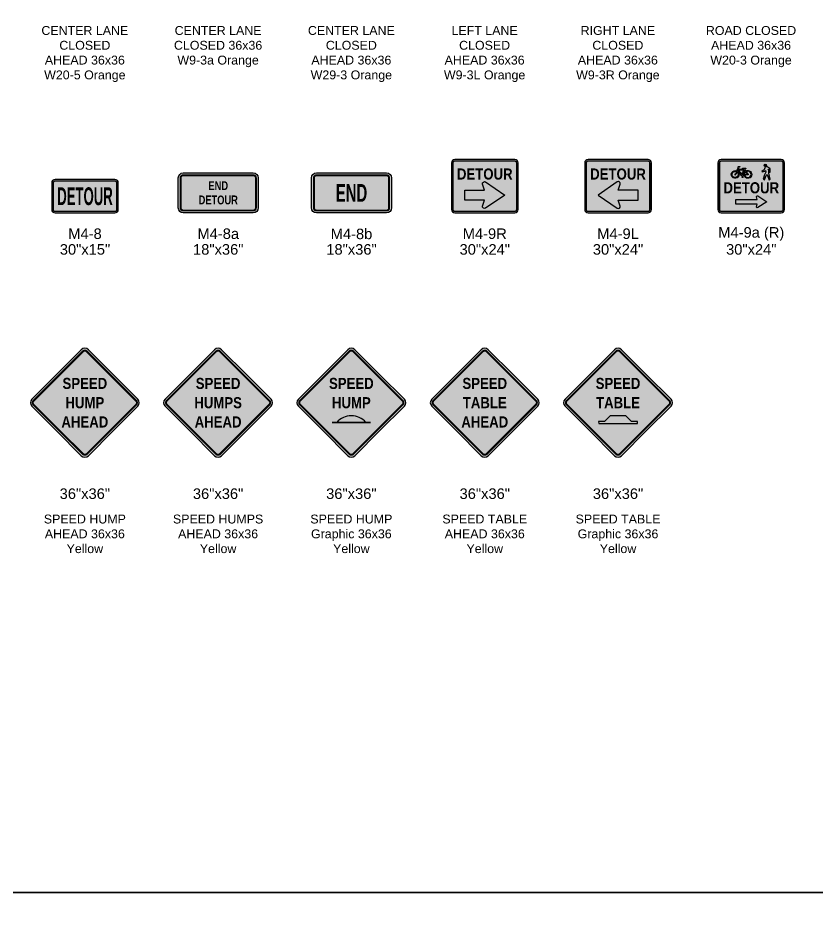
# Model space of a CAD drawing. Header units: inches. Extents: x -32 to 2634, y 197 to 1831.
# Drawn here: x 269.9 to 629.9, y 997.6 to 1407.7 of the extents above; entities that cross this region are included whole.
import ezdxf
from ezdxf.enums import TextEntityAlignment as Align

# ---------------------------------------------------------------- set-up
doc = ezdxf.new("R2010")
doc.units = ezdxf.units.IN
doc.header["$MEASUREMENT"] = 0
doc.layers.add('0 @ 1', color=7, linetype='Continuous')
doc.layers.add('NO SHOW', color=252, linetype='Continuous', plot=False)
doc.styles.add('ARIAL', font='arial.ttf')
doc.styles.add('ARIAL BOLD', font='arialbd.ttf')
doc.styles.get("Standard").update_dxf_attribs({"font": 'arial.ttf'})

# ---------------------------------------------------------------- blocks, each defined once
blk = doc.blocks.new('END DETOUR Rectangle Orange')
h = blk.add_hatch(color=30)
edge = h.paths.add_edge_path()
edge.add_line((18, 2.25), (18, 15.75))
edge.add_arc((15.75, 15.75000000000011), 2.25, 359.9999999999971, 450)
edge.add_line((15.75, 18.00000000000011), (-15.75, 18))
edge.add_arc((-15.75000000000023, 15.75000000000011), 2.249999999999886, 89.99999999999422, 180.0000000000029)
edge.add_line((-18, 15.75), (-18, 2.25))
edge.add_arc((-15.75000000000023, 2.249999999999773), 2.249999999999773, 179.9999999999942, 270.0000000000058)
edge.add_line((-15.75, -1.13686837721616e-13), (15.75, 0))
edge.add_arc((15.75000000000023, 2.249999999999773), 2.249999999999773, 269.9999999999942, 360.0000000000058)
at = {"color": 30}
blk.add_lwpolyline([(0, 0), (-15.75, 0, -0.414213562373095), (-18, 2.25), (-18, 9), (-18, 15.75, -0.414213562373095), (-15.75, 18), (0, 18), (15.75, 18, -0.414213562373095), (18, 15.75), (18, 9), (18, 2.25, -0.414213562373095), (15.75, 0)], format="xyb", close=True, dxfattribs=at)
at = {"color": 18, "true_color": 0x000000, "const_width": 0.875}
blk.add_lwpolyline([(15.75, 16.9375), (-15.75, 16.9375, 0.414213562373095), (-16.9375, 15.75), (-16.9375, 2.25, 0.414213562373095), (-15.75, 1.0625), (15.75, 1.0625, 0.414213562373095), (16.9375, 2.25), (16.9375, 15.75, 0.414213562373095)], format="xyb", close=True, dxfattribs=at)
at = {"color": 18, "true_color": 0x000000, "style": 'ARIAL BOLD', "width": 0.75}
for s, p in [('END', (0, 10.25)), ('DETOUR', (0, 3.824351978171762))]:
    blk.add_text(s, height=4, dxfattribs=at).set_placement(p, align=Align.CENTER)
at = {"style": 'ARIAL'}
blk.add_text('M4-8a', height=4.731999999999842, dxfattribs=at).set_placement((0, -9.379593918133537), align=Align.MIDDLE)
blk.add_attdef('SIGN_DIM', text='', height=4.731999999999842, dxfattribs=at).set_placement((0, -16.44777537605557), align=Align.MIDDLE)
blk = doc.blocks.new('END Rectangle Orange')
h = blk.add_hatch(color=30)
edge = h.paths.add_edge_path()
edge.add_line((18, 2.25), (18, 15.75))
edge.add_arc((15.75, 15.75), 2.25, 359.9999999999971, 450)
edge.add_line((15.75, 18), (-15.75, 17.99999999999989))
edge.add_arc((-15.75000000000023, 15.75), 2.249999999999886, 89.99999999999422, 180.0000000000029)
edge.add_line((-18, 15.75), (-18, 2.25))
edge.add_arc((-15.75000000000023, 2.249999999999773), 2.249999999999773, 179.9999999999942, 270.0000000000058)
edge.add_line((-15.75, 0), (15.75, 1.13686837721616e-13))
edge.add_arc((15.75000000000023, 2.249999999999773), 2.249999999999773, 269.9999999999942, 360.0000000000058)
at = {"color": 30}
blk.add_lwpolyline([(0, 0), (-15.75, 0, -0.414213562373095), (-18, 2.25), (-18, 9), (-18, 15.75, -0.414213562373095), (-15.75, 18), (0, 18), (15.75, 18, -0.414213562373095), (18, 15.75), (18, 9), (18, 2.25, -0.414213562373095), (15.75, 0)], format="xyb", close=True, dxfattribs=at)
at = {"color": 18, "true_color": 0x000000, "const_width": 0.875}
blk.add_lwpolyline([(15.75, 16.9375), (-15.75, 16.9375, 0.414213562373095), (-16.9375, 15.75), (-16.9375, 2.25, 0.414213562373095), (-15.75, 1.0625), (15.75, 1.0625, 0.414213562373095), (16.9375, 2.25), (16.9375, 15.75, 0.414213562373095)], format="xyb", close=True, dxfattribs=at)
at = {"color": 18, "true_color": 0x000000, "style": 'ARIAL BOLD', "width": 0.6}
blk.add_text('END', height=8, dxfattribs=at).set_placement((0, 9), align=Align.MIDDLE)
at = {"style": 'ARIAL'}
blk.add_text('M4-8b', height=4.731999999999842, dxfattribs=at).set_placement((0, -9.37959391813365), align=Align.MIDDLE)
blk.add_attdef('SIGN_DIM', text='', height=4.731999999999842, dxfattribs=at).set_placement((0, -16.44777537605569), align=Align.MIDDLE)
blk = doc.blocks.new('DETOUR RIGHT 30x24 Orange')
h = blk.add_hatch(color=30)
edge = h.paths.add_edge_path()
edge.add_line((15, 1.5), (15.00000000000023, 22.5))
edge.add_arc((13.5, 22.49999999999977), 1.500000000000227, 8.685034650181727e-12, 89.99999999998263)
edge.add_line((13.50000000000045, 24.00000000000011), (-13.49999999999977, 24))
edge.add_arc((-13.49999999999932, 22.49999999999989), 1.500000000000114, 90.00000000001737, 179.9999999999957)
edge.add_line((-14.99999999999955, 22.5), (-14.99999999999977, 1.5))
edge.add_arc((-13.49999999999955, 1.500000000000114), 1.500000000000227, 180.0000000000043, 269.9999999999914)
edge.add_line((-13.49999999999977, 0), (13.50000000000023, 0))
edge.add_arc((13.49999999999977, 1.5), 1.5, 270.0000000000173, 360)
at = {"true_color": 0x000000}
h = blk.add_hatch(color=18, dxfattribs=at)
edge = h.paths.add_edge_path()
edge.add_arc((-0.1253000000001521, 13.18800000000033), 0.8750000000000917, 55.59892954211541, 197.1788805026306)
edge.add_line((-0.961263884542177, 12.92956357891967), (-0.1328826180804299, 10.25))
edge.add_line((-0.1328826180804299, 10.25), (-9, 10.25))
edge.add_line((-9, 10.25), (-9, 5.75))
edge.add_line((-9, 5.75), (-0.1328826180804299, 5.75))
edge.add_line((-0.1328826180804299, 5.75), (-0.961263884542177, 3.070436421080331))
edge.add_arc((-0.1253000000001521, 2.811999999999784), 0.8749999999997219, 162.8211194973765, 304.4010704578887)
edge.add_line((0.3690596165670286, 2.09003492500824), (9, 8))
edge.add_line((9, 8), (0.3690596165670286, 13.90996507499199))
at = {"color": 30}
blk.add_lwpolyline([(0, 24), (-13.5, 24, 0.414213562373095), (-15, 22.5), (-15, 12), (-15, 1.5, 0.414213562373095), (-13.5, 0), (0, 0), (13.5, 0, 0.414213562373095), (15, 1.5), (15, 12), (15, 22.5, 0.414213562373095), (13.5, 24)], format="xyb", close=True, dxfattribs=at)
at = {"color": 18, "true_color": 0x000000, "const_width": 0.625}
blk.add_lwpolyline([(13.5, 23.3125), (-13.5, 23.3125, 0.4142135623730951), (-14.3125, 22.5), (-14.3125, 1.5, 0.4142135623730951), (-13.5, 0.6875), (13.5, 0.6875, 0.4142135623730951), (14.3125, 1.5), (14.3125, 22.5, 0.4142135623730951)], format="xyb", close=True, dxfattribs=at)
at = {"color": 18, "true_color": 0x000000}
blk.add_lwpolyline([(-9, 5.75), (-9, 10.25), (-0.1328826180804299, 10.25), (-0.961263884542177, 12.92956357891967, -0.7105313558400161), (0.3690596165670286, 13.90996507499199), (9, 8), (0.3690596165670286, 2.09003492500824, -0.7105313558400161), (-0.961263884542177, 3.070436421080331), (-0.1328826180804299, 5.75)], format="xyb", close=True, dxfattribs=at)
at = {"color": 18, "true_color": 0x000000, "style": 'ARIAL BOLD', "width": 0.85}
blk.add_text('DETOUR', height=5, dxfattribs=at).set_placement((0, 17.5), align=Align.MIDDLE)
at = {"style": 'ARIAL'}
blk.add_text('M4-9R', height=4.731999999999842, dxfattribs=at).set_placement((0, -9.37959391813365), align=Align.MIDDLE)
blk.add_attdef('SIGN_DIM', text='', height=4.731999999999842, dxfattribs=at).set_placement((0, -16.44777537605569), align=Align.MIDDLE)
blk = doc.blocks.new('DETOUR LEFT 30x24 Orange')
h = blk.add_hatch(color=30)
edge = h.paths.add_edge_path()
edge.add_line((15, 1.5), (15.00000000000023, 22.5))
edge.add_arc((13.5, 22.49999999999977), 1.500000000000227, 8.685034650181727e-12, 89.99999999998263)
edge.add_line((13.50000000000045, 24.00000000000011), (-13.49999999999977, 24))
edge.add_arc((-13.49999999999932, 22.49999999999989), 1.500000000000114, 90.00000000001737, 179.9999999999957)
edge.add_line((-14.99999999999955, 22.5), (-14.99999999999977, 1.5))
edge.add_arc((-13.49999999999955, 1.500000000000114), 1.500000000000227, 180.0000000000043, 269.9999999999914)
edge.add_line((-13.49999999999977, 0), (13.50000000000023, 0))
edge.add_arc((13.49999999999977, 1.5), 1.5, 270.0000000000173, 360)
at = {"true_color": 0x000000}
h = blk.add_hatch(color=18, dxfattribs=at)
edge = h.paths.add_edge_path()
edge.add_arc((0.1253000000001521, 13.18800000000033), 0.8750000000000917, 342.8211194973694, 484.4010704578846, ccw=False)
edge.add_line((0.961263884542177, 12.92956357891967), (0.1328826180804299, 10.25))
edge.add_line((0.1328826180804299, 10.25), (9, 10.25))
edge.add_line((9, 10.25), (9, 5.75))
edge.add_line((9, 5.75), (0.1328826180804299, 5.75))
edge.add_line((0.1328826180804299, 5.75), (0.961263884542177, 3.070436421080331))
edge.add_arc((0.1253000000001521, 2.811999999999784), 0.8749999999997219, 235.5989295421112, 377.1788805026235, ccw=False)
edge.add_line((-0.3690596165670286, 2.09003492500824), (-9, 8))
edge.add_line((-9, 8), (-0.3690596165670286, 13.90996507499199))
at = {"color": 30}
blk.add_lwpolyline([(0, 24), (-13.5, 24, 0.414213562373095), (-15, 22.5), (-15, 12), (-15, 1.5, 0.414213562373095), (-13.5, 0), (0, 0), (13.5, 0, 0.414213562373095), (15, 1.5), (15, 12), (15, 22.5, 0.414213562373095), (13.5, 24)], format="xyb", close=True, dxfattribs=at)
at = {"color": 18, "true_color": 0x000000, "const_width": 0.625}
blk.add_lwpolyline([(13.5, 23.3125), (-13.5, 23.3125, 0.4142135623730951), (-14.3125, 22.5), (-14.3125, 1.5, 0.4142135623730951), (-13.5, 0.6875), (13.5, 0.6875, 0.4142135623730951), (14.3125, 1.5), (14.3125, 22.5, 0.4142135623730951)], format="xyb", close=True, dxfattribs=at)
at = {"color": 18, "true_color": 0x000000}
blk.add_lwpolyline([(9, 5.75), (9, 10.25), (0.1328826180804299, 10.25), (0.961263884542177, 12.92956357891967, 0.7105313558400161), (-0.3690596165670286, 13.90996507499199), (-9, 8), (-0.3690596165670286, 2.09003492500824, 0.7105313558400161), (0.961263884542177, 3.070436421080331), (0.1328826180804299, 5.75)], format="xyb", close=True, dxfattribs=at)
at = {"color": 18, "true_color": 0x000000, "style": 'ARIAL BOLD', "width": 0.85}
blk.add_text('DETOUR', height=5, dxfattribs=at).set_placement((0, 17.5), align=Align.MIDDLE)
at = {"style": 'ARIAL'}
blk.add_text('M4-9L', height=4.731999999999842, dxfattribs=at).set_placement((0, -9.37959391813365), align=Align.MIDDLE)
blk.add_attdef('SIGN_DIM', text='', height=4.731999999999842, dxfattribs=at).set_placement((0, -16.44777537605569), align=Align.MIDDLE)
blk = doc.blocks.new('DETOUR PED BICYCLE 30x24 Right Orange')
h = blk.add_hatch(color=30)
edge = h.paths.add_edge_path()
edge.add_line((15, 1.5), (15.00000000000023, 22.5))
edge.add_arc((13.5, 22.49999999999977), 1.500000000000227, 8.685034650181727e-12, 89.99999999998263)
edge.add_line((13.50000000000045, 24.00000000000011), (-13.49999999999977, 24))
edge.add_arc((-13.49999999999932, 22.49999999999989), 1.500000000000114, 90.00000000001737, 179.9999999999957)
edge.add_line((-14.99999999999955, 22.5), (-14.99999999999977, 1.5))
edge.add_arc((-13.49999999999955, 1.500000000000114), 1.500000000000227, 180.0000000000043, 269.9999999999914)
edge.add_line((-13.49999999999977, 0), (13.50000000000023, 0))
edge.add_arc((13.49999999999977, 1.5), 1.5, 270.0000000000173, 360)
at = {"true_color": 0x000000}
h = blk.add_hatch(color=18, dxfattribs=at)
edge = h.paths.add_edge_path()
edge.add_arc((-1.52601220773272, 17.30636923423594), 1.752369234236061, 195.3429211280627, 482.4397095731755)
edge.add_line((-2.466003810429811, 18.78529239652528), (-3.063178913296269, 19.52506546122447))
edge.add_line((-3.063178913296269, 19.52506546122447), (-2.967549703120085, 19.77921579710414))
edge.add_arc((-3.254753814989499, 21.65025560083791), 1.892954344148639, 278.7267717718837, 284.1388059425942)
edge.add_arc((-2.959388185991884, 20.51910858639496), 0.7239944945800708, 283.3386357057686, 300.6705271623422)
edge.add_arc((-2.820691160746264, 20.28078911909984), 0.4482687256730349, 300.9608654096651, 312.6601966575097)
edge.add_arc((-3.05336941855694, 20.53996891403165), 0.796552828591127, 312.334735188833, 317.4284892718553)
edge.add_arc((-3.714865806041871, 21.15112298997929), 1.697154675127035, 317.3418770768849, 319.4746513164536)
edge.add_arc((-2.68897903395191, 20.25223949472138), 0.333694403930802, 322.3351491826546, 330.255128042797)
edge.add_arc((-2.507027704363736, 20.14758595155706), 0.1237951257826283, 330.5289451370837, 344.0735405971607)
edge.add_arc((-2.462015738219407, 20.13469592108152), 0.07697390308258234, 344.1061503443765, 356.841363542441)
edge.add_arc((-2.442033850628604, 20.13484260937435), 0.05704409657389614, 355.5882785051986, 378.1927188071532)
edge.add_arc((-2.431152434688101, 20.1369241234911), 0.04607862665148306, 19.95851401994819, 39.48704818994698)
edge.add_arc((-2.444020548165099, 20.12632135394131), 0.06275217056357356, 39.48704819102594, 57.98205198545961)
edge.add_arc((-2.456740310826262, 20.10597966049568), 0.0867433534104413, 57.98205198563648, 73.04630463052118)
edge.add_arc((-2.491688446156104, 19.99133817326594), 0.2065934379212357, 73.04630463094848, 85.2728176514359)
edge.add_arc((-2.514760149127369, 19.71233256170206), 0.4865513539766895, 85.27281765100336, 93.43144052780272)
edge.add_line((-2.543882261727504, 20.19801159420638), (-3.746184769429647, 20.14033629764174))
edge.add_arc((-3.060967415005962, 0.7843161308198887), 19.36814496850988, 92.02746608266, 92.32735545221675)
edge.add_arc((-3.846141382713085, 19.89140414177405), 0.2450842591735897, 90.31421324996214, 102.0077832310906)
edge.add_arc((-4.79116964279774, 23.3717350659557), 3.361674525583853, 285.1984608559216, 285.42345329977036, ccw=False)
edge.add_arc((-3.878319611179904, 20.01153202769649), 0.1203162323808457, 105.1984608558628, 125.823223020026)
edge.add_arc((-3.890857860868437, 20.02890189600566), 0.09889381350867238, 125.8232230201476, 140.4474196771031)
edge.add_arc((-3.924592231952602, 20.05676239986519), 0.05514206534065196, 140.4474196762216, 195.555673111689)
edge.add_arc((-3.885045857592104, 20.07153797370927), 0.09727002293928878, 197.6937995652754, 232.3432785119198)
edge.add_arc((-3.550249042867563, 20.54021227154726), 0.6731859013160074, 234.1541652344722, 248.8546732571856)
edge.add_arc((-3.047899339980859, 21.59523573779234), 1.840490218499725, 246.1159302831159, 261.5775315071554)
edge.add_line((-3.317477708515298, 19.7745952604846), (-3.355333528685605, 19.65890370755562))
edge.add_line((-3.355333528685378, 19.65890370755562), (-5.833975777370597, 19.65890370755562))
edge.add_line((-5.833975777370824, 19.65890370755562), (-5.655521378268304, 20.29141349706163))
edge.add_line((-5.655521378268304, 20.29141349706163), (-5.797437302979461, 20.54686624633484))
edge.add_line((-5.797437302979461, 20.54686624633484), (-5.674433970378914, 20.67931566300774))
edge.add_line((-5.674433970378914, 20.67931566300774), (-5.068934875329433, 20.67931566300774))
edge.add_line((-5.068934875329433, 20.67931566300774), (-5.078391171384965, 20.87800000000004))
edge.add_line((-5.078391171384965, 20.87800000000004), (-5.769047990847412, 20.87800000000004))
edge.add_line((-5.769047990847412, 20.87800000000004), (-6.090725448457306, 20.52794344224105))
edge.add_line((-6.090725448457306, 20.52794344224105), (-5.929886719652359, 20.25356788887416))
edge.add_line((-5.929886719652359, 20.25356788887427), (-6.435343637409005, 18.85910474107732))
edge.add_arc((-7.247630765763915, 17.30636923423617), 1.752369234235839, 62.38445111565171, 411.9396163218249)
edge.add_line((-6.167309829854275, 18.68611725780124), (-6.091389227337913, 18.89183062094116))
edge.add_line((-6.091389227337913, 18.89183062094116), (-4.330792335934348, 16.90065737031944))
edge.add_arc((-4.111724773274091, 16.82145524902523), 0.2329454292906665, 160.1229493002184, 193.8737593284608)
edge.add_arc((-4.092622200004143, 16.8261733745087), 0.2526220401169383, 193.8737593285144, 264.4590444883017)
edge.add_line((-4.117014688391464, 16.57473172787252), (-3.999821973993448, 16.11907305617262))
edge.add_line((-3.999821973993448, 16.11907305617262), (-4.094435994461946, 16.11907305617262))
edge.add_line((-4.094435994461946, 16.11907305617262), (-4.094435994461946, 15.98662363949961))
edge.add_line((-4.094435994461946, 15.9866236394995), (-3.706533828515603, 16.00553623161045))
edge.add_line((-3.706533828515603, 16.00553623161056), (-3.715990124571135, 16.12852935222804))
edge.add_line((-3.715990124571135, 16.12852935222793), (-3.838983245188729, 16.12852935222793))
edge.add_line((-3.838983245188956, 16.12852935222793), (-3.935129063074555, 16.58444332349734))
edge.add_arc((-4.075934709944022, 16.85792370388469), 0.3075999815461029, 297.2423818978169, 336.4098851732734)
edge.add_line((-3.794040308968533, 16.73482498193448), (-3.21592608522451, 16.84270014991159))
edge = h.paths.add_edge_path(flags=16)
edge.add_arc((-7.247630765763915, 17.30636923423629), 0.1842615640318785, 96.51696418217945, 362.4202038655922)
edge.add_arc((-8.30686387307037, 19.07231548482957), 2.153373014721955, 305.2669908662659, 339.9812205206317)
edge.add_arc((-7.247630765763915, 17.30636923423594), 1.409880364678553, -300.1059422011615, 46.86103641307682, ccw=False)
edge.add_arc((-8.300548589216305, 18.98832805601637), 1.819807262405226, 304.54793760221617, 345.28432309752225, ccw=False)
edge = h.paths.add_edge_path(flags=16)
edge.add_arc((-1.526012207733402, 17.30636923423617), 0.1842615640319136, 242.8824341062603, 445.4773970830062)
edge.add_line((-1.511482746923775, 17.4900570638498), (-2.267651870635973, 18.50607182058457))
edge.add_arc((-1.526012207732947, 17.30636923423606), 1.410431028190468, -163.49614591366105, 121.72378736325899, ccw=False)
edge.add_line((-2.878334363287195, 16.90569421270379), (-1.610001910253231, 17.14236297261743))
edge = h.paths.add_edge_path(flags=16)
edge.add_line((-2.485472438670513, 18.34017373728864), (-1.756913135830928, 17.3937940188265))
edge.add_line((-1.756913135830928, 17.3937940188265), (-2.932576133458042, 17.20199678513472))
edge.add_arc((-1.526012207734311, 17.30636923423651), 1.410431028189116, 132.8639869634158, 184.2437893816626, ccw=False)
h.paths.add_polyline_path([(-4.141748110687786, 17.56662161541669), (-4.066056894313078, 17.56662161541669), (-4.075513190368383, 17.69908124407232), (-4.406657156016308, 17.69908124407232), (-4.39719064797805, 17.576077911472), (-4.31204313554781, 17.576077911472), (-4.293120331454475, 17.3490144743306), (-5.96773232783994, 19.23243088264462), (-5.929222940771524, 19.35036907178539), (-3.455247568217146, 19.35359605834424), (-4.113358798555737, 17.35847077038613)], flags=16)
edge = h.paths.add_edge_path(flags=16)
edge.add_line((-3.169649045773667, 19.1854251259025), (-2.692464219474459, 18.61411066028347))
edge.add_arc((-1.526012207732492, 17.30636923423594), 1.752369234236258, 131.7316602723896, 185.8821812558217)
edge.add_line((-3.269154757175784, 17.12678085649964), (-3.864247690589536, 17.06643869879031))
edge.add_line((-3.864247690589536, 17.06643869879031), (-3.169649045773667, 19.18542512590238))
h = blk.add_hatch(color=18, dxfattribs=at)
edge = h.paths.add_edge_path()
edge.add_arc((2.686999999999671, 2.67799999999977), 0.3749999999997607, 163.0480622406161, 302.5985205273207)
edge.add_line((2.889030886737146, 2.362075134241991), (7, 4.990999999999985))
edge.add_line((7, 4.990999999999985), (2.889030886737146, 7.619924865757866))
edge.add_arc((2.686999999999671, 7.304000000000201), 0.3749999999999059, 57.40147947266985, 196.9519377593839)
edge.add_line((2.328293872314134, 7.194661470831988), (2.695186335752169, 5.990999999999985))
edge.add_line((2.695186335752169, 5.990999999999985), (-7, 5.990999999999985))
edge.add_line((-7, 5.990999999999985), (-7, 3.990999999999985))
edge.add_line((-7, 3.990999999999985), (2.695186335752169, 3.990999999999985))
edge.add_line((2.695186335752169, 3.990999999999985), (2.328293872314134, 2.787338529167982))
at = {"layer": '0 @ 1', "true_color": 0x000000}
h = blk.add_hatch(color=18, dxfattribs=at)
edge = h.paths.add_edge_path()
edge.add_line((6.578020291990015, 18.31015742056741), (5.948225656657769, 17.18237750547689))
edge.add_line((5.948225656657769, 17.18237750547678), (5.406303925041357, 15.16116760446289))
edge.add_line((5.406303925041357, 15.16116760446289), (6.006804819227682, 14.94146870572956))
edge.add_line((6.006804819227682, 14.94146870572956), (6.636607774281856, 16.86015467259369))
edge.add_line((6.636607774281856, 16.86015467259381), (7.090648282460506, 17.34348892191827))
edge.add_line((7.090648282460506, 17.34348892191827), (8.071959491821417, 14.79500000000007))
edge.add_line((8.071959491821644, 14.79499999999996), (8.526000000000295, 15.11722283288293))
edge.add_line((8.526000000000067, 15.11722283288304), (7.852260593088204, 17.87075962310064))
edge.add_arc((6.860501490461047, 18.24467361573784), 1.059904614356425, 339.3425044007935, 353.8902171632536)
edge.add_arc((5.467175281292612, 18.39381785376963), 2.461190427063241, 353.8902171632496, 359.9286581226415)
edge.add_arc((5.480655149210634, 18.3938010692907), 2.447710548695495, 359.9286581227327, 367.5524551866152)
edge.add_arc((4.449891660309504, 18.2571383291604), 3.48749421590313, 7.552455186646466, 13.24525167711272)
edge.add_arc((3.034026124778165, 17.92387009228992), 4.942053576125955, 13.24525167707488, 21.48854278523456)
edge.add_line((7.632561694354763, 19.73421927535924), (8.012340364002284, 19.65783540677637))
edge.add_line((8.012340364002284, 19.65783540677637), (8.145189684825255, 18.32480013127929))
edge.add_line((8.145189684825027, 18.32480013127929), (8.482063548141923, 18.26621264898745))
edge.add_line((8.48206354814215, 18.26621264898745), (8.48206354814215, 19.93590597597233))
edge.add_arc((2.870382536926627, 12.3166310205761), 9.4627857746841, 53.62793964985596, 56.71652873893275)
edge.add_arc((3.346384084063402, 12.96101502913666), 8.662995153803987, 57.00948953649711, 61.19127908273914)
edge.add_arc((5.82567672142136, 17.52192224725252), 3.471930096625771, 60.77205636600558, 70.50176071340339)
edge.add_arc((6.604520576228879, 19.71187094163679), 1.147614794017862, 70.66262558847738, 85.89241253364169)
edge.add_arc((6.663266056268412, 20.51827590713162), 0.3390743460729975, 86.03303052690133, 125.483876705326)
edge.add_arc((7.116846761472743, 19.9169967054579), 1.092163985205658, 126.5496449980858, 158.2873407996174)
edge.add_arc((9.948344076972035, 18.57882551650084), 4.222366279039985, 155.6306723583777, 168.5961497581422)
edge.add_line((5.809336217666441, 19.41368534604123), (4.7032707769838, 18.67631670530818))
edge.add_line((4.703270776983572, 18.67631670530818), (4.879033223859096, 18.41268135471705))
edge.add_line((4.879033223859096, 18.41268135471705), (6.080043331953448, 18.80813438060386))
edge.add_line((6.080043331953675, 18.80813438060386), (6.336606918848702, 19.1424790484341))
edge.add_line((6.336606918848702, 19.1424790484341), (6.578020291990015, 18.31015742056729))
h = blk.add_hatch(color=18, dxfattribs=at)
edge = h.paths.add_edge_path()
edge.add_arc((6.29973391096496, 21.47378994738358), 0.5272707011823579, 11.45915590261945, 211.2168518084285)
edge.add_arc((6.29973391096496, 21.47378994738358), 0.5272707011823607, 211.2168518084285, 371.4591559026194)
at = {"color": 18, "true_color": 0x000000}
blk.add_line((-5.96773232783994, 19.23243088264462), (-4.293120331454475, 17.3490144743306), dxfattribs=at)
at = {"color": 30}
blk.add_lwpolyline([(0, 24), (-13.5, 24, 0.414213562373095), (-15, 22.5), (-15, 12), (-15, 1.5, 0.414213562373095), (-13.5, 0), (0, 0), (13.5, 0, 0.414213562373095), (15, 1.5), (15, 12), (15, 22.5, 0.414213562373095), (13.5, 24)], format="xyb", close=True, dxfattribs=at)
at = {"color": 18, "true_color": 0x000000, "const_width": 0.625}
blk.add_lwpolyline([(13.5, 23.3125), (-13.5, 23.3125, 0.4142135623730951), (-14.3125, 22.5), (-14.3125, 1.5, 0.4142135623730951), (-13.5, 0.6875), (13.5, 0.6875, 0.4142135623730951), (14.3125, 1.5), (14.3125, 22.5, 0.4142135623730951)], format="xyb", close=True, dxfattribs=at)
at = {"color": 18, "true_color": 0x000000}
for points in [[(-5.078391171384965, 20.87800000000004), (-5.068934875329433, 20.67931566300774), (-5.674433970378914, 20.67931566300774), (-5.797437302979461, 20.54686624633484), (-5.655521378268304, 20.29141349706163), (-5.833975777370824, 19.65890370755562), (-3.355333528685378, 19.65890370755562), (-3.317477708515298, 19.7745952604846, -0.06756650044356044), (-3.793090594569776, 19.9123530210004, -0.06423118033779367), (-3.944470956163968, 19.99453073364464, -0.1523494197379677), (-3.977714461548203, 20.04197469913663, -0.2451991285939045), (-3.967108999222319, 20.09187609905757, -0.06389684260554447), (-3.948739061579772, 20.10908763634973, -0.09023623065376185), (-3.909862106311721, 20.12764002386893, 0.0009817150534531314), (-3.897129830412041, 20.13112579765004, -0.051067146919077), (-3.847485431720543, 20.13648471551858, -0.001308514969581172), (-3.746184769429874, 20.14033629764162), (-2.543882261727504, 20.19801159420638, -0.03561375323347641), (-2.474662807081586, 20.19722886321142, -0.05339889501813699), (-2.431446057038784, 20.18895321101752, -0.06582502744414746), (-2.410750295458229, 20.17952779335656, -0.08087531927995785), (-2.395590409015313, 20.16622569621575, -0.08541612983305329), (-2.387841289435528, 20.15265258593979, -0.09895155143331864), (-2.38515877364307, 20.13045460620503, -0.05562511492347195), (-2.387984492660053, 20.11361615740407, -0.05916834934857784), (-2.399251129186268, 20.08668075464789, -0.03457118986042283), (-2.424827032022222, 20.04833835423608, -0.009306251815901551), (-2.466761183087783, 20.00109305929664, -0.02222935542747041), (-2.516922324297184, 19.95113878250231, -0.05109235077673378), (-2.590078200419612, 19.89639022088875, -0.07576914140779442), (-2.792358370710872, 19.81464491168254, -0.02361884433069239), (-2.967549703120085, 19.77921579710403), (-3.063178913296269, 19.52506546122447), (-2.466003810429811, 18.78529239652539, -3.036907180817785), (-3.21592608522451, 16.84270014991159), (-3.794040308968533, 16.73482498193448, -0.1725839721139132), (-3.935129063074328, 16.58444332349745), (-3.838983245188956, 16.12852935222793), (-3.715990124571135, 16.12852935222793), (-3.706533828515603, 16.00553623161056), (-4.094435994461946, 15.9866236394995), (-4.094435994461946, 16.11907305617262), (-3.999821973993448, 16.11907305617262), (-4.117014688391464, 16.57473172787252, -0.3181087264288673), (-4.337874345993214, 16.76559879204569, -0.1483395997258497), (-4.330792335934348, 16.90065737031932), (-6.091389227337913, 18.89183062094116), (-6.167309829854275, 18.68611725780124, -21.9270509272869), (-6.435343637409005, 18.85910474107732), (-5.929886719652359, 20.25356788887427), (-6.090725448457306, 20.52794344224105), (-5.769047990847412, 20.87800000000004)], [(6.102170876933542, 20.32104499454579, 0.05663299745180746), (5.809336217666441, 19.41368534604123), (4.703270776983572, 18.67631670530818), (4.879033223859096, 18.41268135471705), (6.080043331953675, 18.80813438060386), (6.336606918848702, 19.1424790484341), (6.578020291990015, 18.31015742056741), (5.948225656657769, 17.18237750547678), (5.406303925041357, 15.16116760446289), (6.006804819227682, 14.94146870572956), (6.636607774281856, 16.86015467259381), (7.090648282460506, 17.34348892191827), (8.071959491821644, 14.79499999999996), (8.526000000000067, 15.11722283288304), (7.852260593088204, 17.87075962310075, 0.06356176326422587), (7.914385619601262, 18.13186389151099, 0.02635376764874582), (7.92836380044082, 18.39075330169044, 0.03327736550928034), (7.907131679439317, 18.71551301878128, 0.02484462053219945), (7.844612426399635, 19.05619203588765, 0.03598366153950033), (7.632561694354763, 19.73421927535924), (8.012340364002284, 19.65783540677637), (8.145189684825027, 18.32480013127929), (8.48206354814215, 18.26621264898745), (8.48206354814215, 19.93590597597233, 0.01347732812237322), (8.06338601830521, 20.22719544164966, 0.01824852428581598), (7.520969263230199, 20.55182023126838, 0.04247936769079941), (6.98453022840863, 20.7947432239024, 0.06655047128591844), (6.68672368577063, 20.85653786447085, 0.1738573850830369), (6.466442269613481, 20.79437699219204, 0.1393738977146159)], [(-7.268543971692679, 17.48944015436621, 2.29718981246947), (-7.063533562748034, 17.31415022525744, 0.1526385180287627), (-6.28359664702316, 18.33515534446963, -17.56584349522302), (-6.540434126071204, 18.52605589707741, -0.1796418568074558)], [(-3.269154757175784, 17.12678085649964), (-3.864247690589536, 17.06643869879031), (-3.516948368181602, 18.12593191234635), (-3.169649045773667, 19.1854251259025), (-2.692464219474459, 18.61411066028336, 0.2407734952946778)], [(-2.48547243867074, 18.34017373728864), (-1.756913135830928, 17.3937940188265), (-2.932576133458042, 17.20199678513472, -0.2280196047381206)], [(-1.610001910253004, 17.14236297261732), (-2.878334363287195, 16.90569421270379, 2.955219075752803), (-2.2676518706362, 18.50607182058457), (-1.511482746923775, 17.49005706384969, -1.219533612562143)], [(-7, 3.990999999999985), (-7, 5.990999999999985), (2.695186335752169, 5.990999999999985), (2.328293872314134, 7.194661470831988, -0.6972883451635653), (2.889030886737146, 7.619924865757866), (7, 4.990999999999985), (2.889030886737146, 2.362075134242104, -0.6972883451635653), (2.328293872314134, 2.787338529167982), (2.695186335752169, 3.990999999999985)]]:
    blk.add_lwpolyline(points, format="xyb", close=True, dxfattribs=at)
blk.add_lwpolyline([(-4.113358798555737, 17.35847077038613), (-4.141748110687786, 17.56662161541669), (-4.066056894313078, 17.56662161541669), (-4.075513190368383, 17.69908124407232), (-4.406657156016308, 17.69908124407232), (-4.39719064797805, 17.576077911472), (-4.31204313554781, 17.576077911472), (-4.293120331454475, 17.3490144743306), (-5.96773232783994, 19.23243088264462), (-5.929222940771524, 19.35036907178539), (-3.455247568217146, 19.35359605834424)], close=True, dxfattribs=at)
blk.add_circle((6.29973391096496, 21.47378994738358), 0.5272707011823423, dxfattribs=at)
at = {"color": 18, "true_color": 0x000000, "style": 'ARIAL BOLD', "width": 0.85}
blk.add_text('DETOUR', height=5, dxfattribs=at).set_placement((0, 11.29300000000001), align=Align.MIDDLE)
at = {"style": 'ARIAL'}
blk.add_text('M4-9a (R)', height=4.731999999999842, dxfattribs=at).set_placement((0, -9.37959391813365), align=Align.MIDDLE)
blk.add_attdef('SIGN_DIM', text='', height=4.731999999999842, dxfattribs=at).set_placement((0, -16.44777537605569), align=Align.MIDDLE)
blk = doc.blocks.new('SPEED HUMP AHEAD 36x36 Yellow')
h = blk.add_hatch(color=40)
edge = h.paths.add_edge_path()
edge.add_line((1.590990257669546, 0.6590097423302268), (23.86485386504592, 22.93287334970671))
edge.add_arc((22.27386360737592, 24.52386360737626), 2.250000000000059, 315.0000000000082, 404.9999999999918)
edge.add_line((23.86485386504592, 26.1148538650458), (1.590990257669546, 48.38871747242229))
edge.add_arc((0, 46.79772721475285), 2.249999999999657, 44.99999999999795, 135.000000000002)
edge.add_line((-1.590990257669546, 48.38871747242229), (-23.86485386504592, 26.11485386504603))
edge.add_arc((-22.27386360737682, 24.52386360737626), 2.249999999999576, 134.9999999999877, 225.0000000000123)
edge.add_line((-23.86485386504592, 22.93287334970648), (-1.590990257669546, 0.6590097423302268))
edge.add_arc((0, 2.249999999999659), 2.249999999999657, 224.999999999998, 315.000000000002)
at = {"color": 40}
blk.add_lwpolyline([(-1.590990257669546, 48.38871747242229), (-12.72792206135796, 37.2517856687341), (-23.86485386504614, 26.11485386504603, 0.4142135623730963), (-23.86485386504614, 22.93287334970648), (-12.72792206135796, 11.7959415460183), (-1.590990257669546, 0.6590097423302268, 0.4142135623730937), (1.590990257669546, 0.6590097423303405), (12.72792206135773, 11.79594154601841), (23.86485386504592, 22.93287334970671, 0.4142135623730937), (23.86485386504592, 26.1148538650458), (12.72792206135773, 37.25178566873399), (1.590990257669546, 48.38871747242229, 0.4142135623730963)], format="xyb", close=True, dxfattribs=at)
at = {"color": 18, "true_color": 0x000000, "const_width": 0.875}
blk.add_lwpolyline([(0.8396893026588259, 1.410310697340833), (23.1135529100352, 23.68417430471743, 0.4142135623730984), (23.1135529100352, 25.3635529100352), (0.8396893026588259, 47.63741651741157, 0.4142135623730983), (-0.8396893026588259, 47.63741651741168), (-23.1135529100352, 25.36355291003531, 0.4142135623730983), (-23.1135529100352, 23.6841743047172), (-0.8396893026588259, 1.410310697340947, 0.4142135623730983)], format="xyb", close=True, dxfattribs=at)
at = {"color": 18, "true_color": 0x000000, "style": 'ARIAL BOLD', "width": 0.85}
for s, p in [('SPEED', (0, 30.70586360737627)), ('HUMP', (0, 22.02386360737626)), ('AHEAD', (0, 13.34186360737624))]:
    blk.add_text(s, height=5, dxfattribs=at).set_placement(p, align=Align.CENTER)
at = {"style": 'ARIAL'}
for tag, p in [('SIGN_NO.', (0, -9.37959391813365)), ('SIGN_DIM', (0, -16.44777537605569))]:
    blk.add_attdef(tag, text='', height=4.731999999999842, dxfattribs=at).set_placement(p, align=Align.MIDDLE)
blk = doc.blocks.new('SPEED HUMPS AHEAD 36x36 Yellow')
h = blk.add_hatch(color=40)
edge = h.paths.add_edge_path()
edge.add_line((1.590990257669546, 0.6590097423302268), (23.86485386504592, 22.93287334970671))
edge.add_arc((22.27386360737592, 24.52386360737626), 2.250000000000059, 315.0000000000082, 404.9999999999918)
edge.add_line((23.86485386504592, 26.1148538650458), (1.590990257669546, 48.38871747242229))
edge.add_arc((0, 46.79772721475285), 2.249999999999657, 44.99999999999795, 135.000000000002)
edge.add_line((-1.590990257669546, 48.38871747242229), (-23.86485386504592, 26.11485386504603))
edge.add_arc((-22.27386360737682, 24.52386360737626), 2.249999999999576, 134.9999999999877, 225.0000000000123)
edge.add_line((-23.86485386504592, 22.93287334970648), (-1.590990257669546, 0.6590097423302268))
edge.add_arc((0, 2.249999999999659), 2.249999999999657, 224.999999999998, 315.000000000002)
at = {"color": 40}
blk.add_lwpolyline([(-1.590990257669546, 48.38871747242229), (-12.72792206135796, 37.2517856687341), (-23.86485386504614, 26.11485386504603, 0.4142135623730963), (-23.86485386504614, 22.93287334970648), (-12.72792206135796, 11.7959415460183), (-1.590990257669546, 0.6590097423302268, 0.4142135623730937), (1.590990257669546, 0.6590097423303405), (12.72792206135773, 11.79594154601841), (23.86485386504592, 22.93287334970671, 0.4142135623730937), (23.86485386504592, 26.1148538650458), (12.72792206135773, 37.25178566873399), (1.590990257669546, 48.38871747242229, 0.4142135623730963)], format="xyb", close=True, dxfattribs=at)
at = {"color": 18, "true_color": 0x000000, "const_width": 0.875}
blk.add_lwpolyline([(0.8396893026588259, 1.410310697340833), (23.1135529100352, 23.68417430471743, 0.4142135623730984), (23.1135529100352, 25.3635529100352), (0.8396893026588259, 47.63741651741157, 0.4142135623730983), (-0.8396893026588259, 47.63741651741168), (-23.1135529100352, 25.36355291003531, 0.4142135623730983), (-23.1135529100352, 23.6841743047172), (-0.8396893026588259, 1.410310697340947, 0.4142135623730983)], format="xyb", close=True, dxfattribs=at)
at = {"color": 18, "true_color": 0x000000, "style": 'ARIAL BOLD', "width": 0.85}
for s, p in [('SPEED', (0, 30.70586360737627)), ('HUMPS', (0, 22.02386360737626)), ('AHEAD', (0, 13.34186360737624))]:
    blk.add_text(s, height=5, dxfattribs=at).set_placement(p, align=Align.CENTER)
at = {"style": 'ARIAL'}
for tag, p in [('SIGN_NO.', (0, -9.37959391813365)), ('SIGN_DIM', (0, -16.44777537605569))]:
    blk.add_attdef(tag, text='', height=4.731999999999842, dxfattribs=at).set_placement(p, align=Align.MIDDLE)
blk = doc.blocks.new('SPEED HUMP Graphic 36x36 Yellow')
h = blk.add_hatch(color=40)
edge = h.paths.add_edge_path()
edge.add_line((1.590990257669546, 0.6590097423302268), (23.86485386504592, 22.93287334970671))
edge.add_arc((22.27386360737592, 24.52386360737626), 2.250000000000059, 315.0000000000082, 404.9999999999918)
edge.add_line((23.86485386504592, 26.1148538650458), (1.590990257669546, 48.38871747242229))
edge.add_arc((0, 46.79772721475285), 2.249999999999657, 44.99999999999795, 135.000000000002)
edge.add_line((-1.590990257669546, 48.38871747242229), (-23.86485386504592, 26.11485386504603))
edge.add_arc((-22.27386360737682, 24.52386360737626), 2.249999999999576, 134.9999999999877, 225.0000000000123)
edge.add_line((-23.86485386504592, 22.93287334970648), (-1.590990257669546, 0.6590097423302268))
edge.add_arc((0, 2.249999999999659), 2.249999999999657, 224.999999999998, 315.000000000002)
at = {"true_color": 0x000000}
h = blk.add_hatch(color=18, dxfattribs=at)
edge = h.paths.add_edge_path()
edge.add_line((-6.5390625, 15.62814896629095), (6.5390625, 15.62814896629095))
edge.add_arc((0, 9.912334467087362), 8.685037349845569, 41.15680568102464, 138.8431943189754)
at = {"color": 40}
blk.add_lwpolyline([(-1.590990257669546, 48.38871747242229), (-12.72792206135796, 37.2517856687341), (-23.86485386504614, 26.11485386504603, 0.4142135623730963), (-23.86485386504614, 22.93287334970648), (-12.72792206135796, 11.7959415460183), (-1.590990257669546, 0.6590097423302268, 0.4142135623730937), (1.590990257669546, 0.6590097423303405), (12.72792206135773, 11.79594154601841), (23.86485386504592, 22.93287334970671, 0.4142135623730937), (23.86485386504592, 26.1148538650458), (12.72792206135773, 37.25178566873399), (1.590990257669546, 48.38871747242229, 0.4142135623730963)], format="xyb", close=True, dxfattribs=at)
at = {"color": 18, "true_color": 0x000000, "const_width": 0.875}
blk.add_lwpolyline([(0.8396893026588259, 1.410310697340833), (23.1135529100352, 23.68417430471743, 0.4142135623730984), (23.1135529100352, 25.3635529100352), (0.8396893026588259, 47.63741651741157, 0.4142135623730983), (-0.8396893026588259, 47.63741651741168), (-23.1135529100352, 25.36355291003531, 0.4142135623730983), (-23.1135529100352, 23.6841743047172), (-0.8396893026588259, 1.410310697340947, 0.4142135623730983)], format="xyb", close=True, dxfattribs=at)
at = {"color": 18, "true_color": 0x000000, "const_width": 0.84375}
blk.add_lwpolyline([(-8.71875, 15.62814896629095), (8.71875, 15.62814896629095)], dxfattribs=at)
at = {"color": 18, "true_color": 0x000000}
blk.add_arc((0, 9.912334467087362), 8.685037349845569, 41.15680568103202, 138.843194318968, dxfattribs=at)
at = {"color": 18, "true_color": 0x000000, "style": 'ARIAL BOLD', "width": 0.85}
for s, p in [('SPEED', (0, 30.70586360737627)), ('HUMP', (0, 22.02386360737626))]:
    blk.add_text(s, height=5, dxfattribs=at).set_placement(p, align=Align.CENTER)
at = {"style": 'ARIAL'}
for tag, p in [('SIGN_NO.', (0, -9.37959391813365)), ('SIGN_DIM', (0, -16.44777537605569))]:
    blk.add_attdef(tag, text='', height=4.731999999999842, dxfattribs=at).set_placement(p, align=Align.MIDDLE)
blk = doc.blocks.new('SPEED TABLE Graphic 36x36 Yellow')
h = blk.add_hatch(color=40)
edge = h.paths.add_edge_path()
edge.add_line((1.590990257669546, 0.6590097423302268), (23.86485386504592, 22.93287334970682))
edge.add_arc((22.27386360737592, 24.52386360737637), 2.250000000000059, 315.0000000000082, 404.9999999999918)
edge.add_line((23.86485386504592, 26.11485386504592), (1.590990257669546, 48.38871747242229))
edge.add_arc((0, 46.79772721475274), 2.249999999999657, 44.99999999999795, 135.000000000002)
edge.add_line((-1.590990257669546, 48.38871747242229), (-23.86485386504592, 26.11485386504592))
edge.add_arc((-22.27386360737682, 24.52386360737637), 2.249999999999576, 134.9999999999877, 225.0000000000123)
edge.add_line((-23.86485386504592, 22.93287334970637), (-1.590990257669546, 0.6590097423299994))
edge.add_arc((0, 2.249999999999545), 2.249999999999657, 224.999999999998, 315.000000000002)
at = {"true_color": 0x000000}
blk.add_hatch(color=18, dxfattribs=at).paths.add_polyline_path([(8.718749999999773, 16.05314896629102), (6.114062500000045, 16.05314896629102), (3.569839649358073, 18.59737181693299), (-3.569839649358528, 18.59737181693299), (-6.1140625000005, 16.05314896629102), (-8.718750000000227, 16.05314896629102), (-8.704573546420534, 15.20326719324021), (8.732926453579466, 15.20326719324021)])
at = {"color": 40}
blk.add_lwpolyline([(-1.590990257669546, 48.38871747242229), (-12.72792206135796, 37.2517856687341), (-23.86485386504614, 26.11485386504592, 0.4142135623730963), (-23.86485386504614, 22.93287334970637), (-12.72792206135796, 11.79594154601818), (-1.590990257669546, 0.6590097423302268, 0.4142135623730937), (1.590990257669546, 0.6590097423304542), (12.72792206135773, 11.79594154601841), (23.86485386504592, 22.93287334970682, 0.4142135623730937), (23.86485386504592, 26.11485386504592), (12.72792206135773, 37.2517856687341), (1.590990257669546, 48.38871747242229, 0.4142135623730963)], format="xyb", close=True, dxfattribs=at)
at = {"color": 18, "true_color": 0x000000, "const_width": 0.875}
blk.add_lwpolyline([(0.8396893026588259, 1.410310697340719), (23.1135529100352, 23.68417430471754, 0.4142135623730984), (23.1135529100352, 25.3635529100352), (0.8396893026588259, 47.63741651741157, 0.4142135623730983), (-0.8396893026588259, 47.63741651741157), (-23.1135529100352, 25.3635529100352, 0.4142135623730983), (-23.1135529100352, 23.68417430471709), (-0.8396893026588259, 1.410310697340947, 0.4142135623730983)], format="xyb", close=True, dxfattribs=at)
at = {"color": 18, "true_color": 0x000000}
blk.add_lwpolyline([(6.114062500000045, 16.05314896629102), (3.569839649358073, 18.59737181693299), (-2.273736754432321e-13, 18.59737181693299), (-3.569839649358528, 18.59737181693299), (-6.1140625000005, 16.05314896629102), (-8.718750000000227, 16.05314896629102), (-8.704573546420534, 15.20326719324021), (0.0141764535794664, 15.20326719324021), (8.732926453579466, 15.20326719324021), (8.718749999999773, 16.05314896629102)], close=True, dxfattribs=at)
at = {"color": 18, "true_color": 0x000000, "style": 'ARIAL BOLD', "width": 0.85}
for s, p in [('SPEED', (0, 30.70586360737616)), ('TABLE', (0, 22.02386360737637))]:
    blk.add_text(s, height=5, dxfattribs=at).set_placement(p, align=Align.CENTER)
at = {"style": 'ARIAL'}
for tag, p in [('SIGN_NO.', (0, -9.37959391813365)), ('SIGN_DIM', (0, -16.44777537605569))]:
    blk.add_attdef(tag, text='', height=4.731999999999842, dxfattribs=at).set_placement(p, align=Align.MIDDLE)
blk = doc.blocks.new('SPEED TABLE AHEAD 36x36 Yellow')
h = blk.add_hatch(color=40)
edge = h.paths.add_edge_path()
edge.add_line((1.590990257669546, 0.6590097423302268), (23.86485386504592, 22.93287334970682))
edge.add_arc((22.27386360737592, 24.52386360737637), 2.250000000000059, 315.0000000000082, 404.9999999999918)
edge.add_line((23.86485386504592, 26.11485386504592), (1.590990257669546, 48.38871747242229))
edge.add_arc((0, 46.79772721475274), 2.249999999999657, 44.99999999999795, 135.000000000002)
edge.add_line((-1.590990257669546, 48.38871747242229), (-23.86485386504592, 26.11485386504592))
edge.add_arc((-22.27386360737682, 24.52386360737637), 2.249999999999576, 134.9999999999877, 225.0000000000123)
edge.add_line((-23.86485386504592, 22.93287334970637), (-1.590990257669546, 0.6590097423299994))
edge.add_arc((0, 2.249999999999545), 2.249999999999657, 224.999999999998, 315.000000000002)
at = {"color": 40}
blk.add_lwpolyline([(-1.590990257669546, 48.38871747242229), (-12.72792206135796, 37.2517856687341), (-23.86485386504614, 26.11485386504592, 0.4142135623730963), (-23.86485386504614, 22.93287334970637), (-12.72792206135796, 11.79594154601818), (-1.590990257669546, 0.6590097423302268, 0.4142135623730937), (1.590990257669546, 0.6590097423304542), (12.72792206135773, 11.79594154601841), (23.86485386504592, 22.93287334970682, 0.4142135623730937), (23.86485386504592, 26.11485386504592), (12.72792206135773, 37.2517856687341), (1.590990257669546, 48.38871747242229, 0.4142135623730963)], format="xyb", close=True, dxfattribs=at)
at = {"color": 18, "true_color": 0x000000, "const_width": 0.875}
blk.add_lwpolyline([(0.8396893026588259, 1.410310697340719), (23.1135529100352, 23.68417430471754, 0.4142135623730984), (23.1135529100352, 25.3635529100352), (0.8396893026588259, 47.63741651741157, 0.4142135623730983), (-0.8396893026588259, 47.63741651741157), (-23.1135529100352, 25.3635529100352, 0.4142135623730983), (-23.1135529100352, 23.68417430471709), (-0.8396893026588259, 1.410310697340947, 0.4142135623730983)], format="xyb", close=True, dxfattribs=at)
at = {"color": 18, "true_color": 0x000000, "style": 'ARIAL BOLD', "width": 0.85}
for s, p in [('SPEED', (0, 30.70586360737616)), ('TABLE', (0, 22.02386360737637)), ('AHEAD', (0, 13.34186360737613))]:
    blk.add_text(s, height=5, dxfattribs=at).set_placement(p, align=Align.CENTER)
at = {"style": 'ARIAL'}
for tag, p in [('SIGN_NO.', (0, -9.37959391813365)), ('SIGN_DIM', (0, -16.44777537605569))]:
    blk.add_attdef(tag, text='', height=4.731999999999842, dxfattribs=at).set_placement(p, align=Align.MIDDLE)
blk = doc.blocks.new('DETOUR 30x15 M4-8 Orange')
h = blk.add_hatch(color=30)
edge = h.paths.add_edge_path()
edge.add_line((15, 1.5), (15, 13.5))
edge.add_arc((13.5, 13.5), 1.5, 0, 90.00000000001737)
edge.add_line((13.49999999999955, 15.00000000000023), (-13.5, 15))
edge.add_arc((-13.5, 13.5), 1.5, 90, 180)
edge.add_line((-15, 13.5), (-15, 1.5))
edge.add_arc((-13.5, 1.5), 1.5, 180, 270)
edge.add_line((-13.5, 0), (13.5, 0))
edge.add_arc((13.5, 1.5), 1.5, 270, 360)
at = {"color": 30}
blk.add_lwpolyline([(13.5, 15), (0, 15), (-13.5, 15, 0.414213562373095), (-15, 13.5), (-15, 7.5), (-15, 1.5, 0.414213562373095), (-13.5, 0), (0, 0), (13.5, 0, 0.414213562373095), (15, 1.5), (15, 7.5), (15, 13.5, 0.414213562373095)], format="xyb", close=True, dxfattribs=at)
at = {"color": 18, "true_color": 0x000000, "const_width": 0.625}
blk.add_lwpolyline([(13.5, 14.3125), (-13.5, 14.3125, 0.4142135623730951), (-14.3125, 13.5), (-14.3125, 1.5, 0.4142135623730951), (-13.5, 0.6875), (13.5, 0.6875, 0.4142135623730951), (14.3125, 1.5), (14.3125, 13.5, 0.4142135623730951)], format="xyb", close=True, dxfattribs=at)
at = {"color": 18, "true_color": 0x000000, "style": 'ARIAL BOLD', "width": 0.53}
blk.add_text('DETOUR', height=8, dxfattribs=at).set_placement((0, 3.5), align=Align.CENTER)
at = {"style": 'ARIAL'}
for tag, p in [('SIGN_NO.', (0, -9.37959391813365)), ('SIGN_DIM', (0, -16.44777537605569))]:
    blk.add_attdef(tag, text='', height=4.731999999999842, dxfattribs=at).set_placement(p, align=Align.MIDDLE)

msp = doc.modelspace()

# ---------------------------------------------------------------- linework, layer by layer
at = {"layer": 'NO SHOW', "color": 4}
for points in [[(-32.25576145955007, 1013.953509262472), (1229.99423854045, 1013.953509262472), (1229.99423854045, 1830.703509262472), (-32.25576145955007, 1830.703509262472)], [(-32.25576145955007, 197.2035092624719), (1229.99423854045, 197.2035092624719), (1229.99423854045, 1013.953509262472), (-32.25576145955007, 1013.953509262472)]]:
    msp.add_lwpolyline(points, close=True, dxfattribs=at)

# ---------------------------------------------------------------- block references
for name, p, values in [('DETOUR RIGHT 30x24 Orange', (480, 1320), {'SIGN_DIM': '30"x24"'}), ('DETOUR LEFT 30x24 Orange', (540, 1320), {'SIGN_DIM': '30"x24"'}), ('DETOUR PED BICYCLE 30x24 Right Orange', (600, 1320), {'SIGN_DIM': '30"x24"'}), ('END DETOUR Rectangle Orange', (360, 1320), {'SIGN_DIM': '18"x36"'}), ('END Rectangle Orange', (420, 1320), {'SIGN_DIM': '18"x36"'}), ('DETOUR 30x15 M4-8 Orange', (300, 1320), {'SIGN_NO.': 'M4-8', 'SIGN_DIM': '30"x15"'}), ('SPEED HUMP AHEAD 36x36 Yellow', (299.9284741329916, 1210), {'SIGN_DIM': '36"x36"'}), ('SPEED HUMPS AHEAD 36x36 Yellow', (359.9284741329916, 1210), {'SIGN_DIM': '36"x36"'}), ('SPEED HUMP Graphic 36x36 Yellow', (419.9284741329916, 1210), {'SIGN_DIM': '36"x36"'}), ('SPEED TABLE AHEAD 36x36 Yellow', (480, 1210), {'SIGN_DIM': '36"x36"'}), ('SPEED TABLE Graphic 36x36 Yellow', (540, 1210), {'SIGN_DIM': '36"x36"'})]:
    msp.add_blockref(name, p).add_auto_attribs(values)

# ---------------------------------------------------------------- texts
at = {"color": 1, "char_height": 4, "width": 41.67349358216364, "attachment_point": 2}
for s, insert in [('CENTER LANE CLOSED \\PAHEAD 36x36 W20-5 Orange', (299.9284741329918, 1404.13213847236)), ('CENTER LANE CLOSED 36x36 W9-3a Orange', (359.9284741329917, 1404.13213847236)), ('CENTER LANE CLOSED \\PAHEAD 36x36 W29-3 Orange', (419.9284741329917, 1404.13213847236)), ('LEFT LANE CLOSED \\PAHEAD 36x36 W9-3L Orange', (479.9284741329917, 1404.13213847236)), ('RIGHT LANE CLOSED \\PAHEAD 36x36 W9-3R Orange', (539.9284741329917, 1404.13213847236)), ('ROAD CLOSED AHEAD 36x36 W20-3 Orange', (599.892711199487, 1404.13213847236)), ('SPEED HUMP AHEAD 36x36 Yellow', (299.9284741329916, 1184.13213847236)), ('SPEED HUMPS AHEAD 36x36 Yellow', (359.9284741329916, 1184.13213847236)), ('SPEED HUMP Graphic 36x36 Yellow', (419.9284741329916, 1184.13213847236)), ('SPEED TABLE AHEAD 36x36 Yellow', (480, 1184.13213847236)), ('SPEED TABLE Graphic 36x36 Yellow', (540, 1184.13213847236))]:
    msp.add_mtext(s, dxfattribs=dict(at, insert=insert))

doc.saveas('drawing.dxf')
